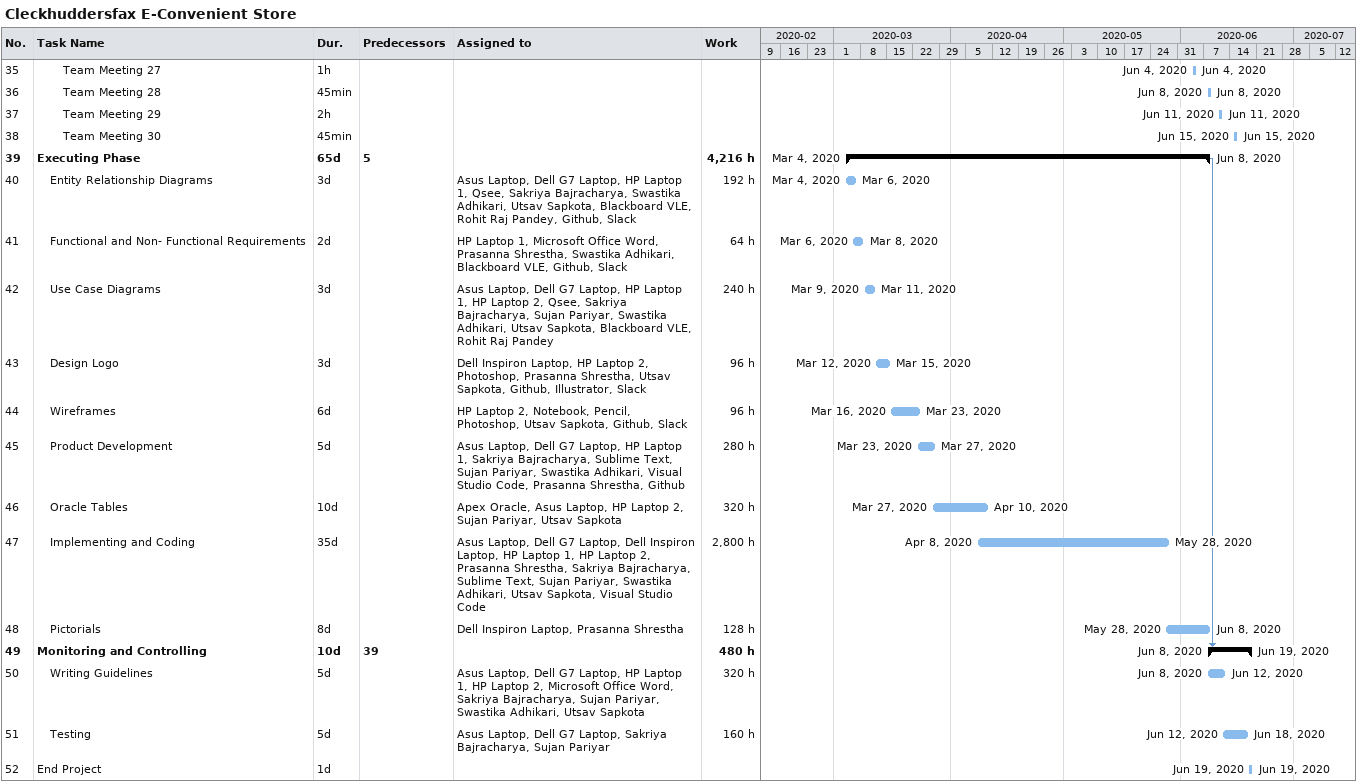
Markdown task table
Cleckhuddersfax E-Convenient Store

| ID | Level | Task | Duration | Start | Finish | Predecessors | Resources | Work (h) |
|---|---|---|---|---|---|---|---|---|
| 35 | 3 | Team Meeting 27 | 1h | 2020-06-04 | 2020-06-04 |  |  |  |
| 36 | 3 | Team Meeting 28 | 45min | 2020-06-08 | 2020-06-08 |  |  |  |
| 37 | 3 | Team Meeting 29 | 2h | 2020-06-11 | 2020-06-11 |  |  |  |
| 38 | 3 | Team Meeting 30 | 45min | 2020-06-15 | 2020-06-15 |  |  |  |
| 39 | 1 | **Executing Phase** | 65d | 2020-03-04 | 2020-06-08 | 5 |  | 4216 |
| 40 | 2 | Entity Relationship Diagrams | 3d | 2020-03-04 | 2020-03-06 |  | Asus Laptop, Dell G7 Laptop, HP Laptop 1, Qsee, Sakriya Bajracharya, Swastika Adhikari, Utsav Sapkota, Blackboard VLE, Rohit Raj Pandey, Github, Slack | 192 |
| 41 | 2 | Functional and Non- Functional Requirements | 2d | 2020-03-06 | 2020-03-08 |  | HP Laptop 1, Microsoft Office Word, Prasanna Shrestha, Swastika Adhikari, Blackboard VLE, Github, Slack | 64 |
| 42 | 2 | Use Case Diagrams | 3d | 2020-03-09 | 2020-03-11 |  | Asus Laptop, Dell G7 Laptop, HP Laptop 1, HP Laptop 2, Qsee, Sakriya Bajracharya, Sujan Pariyar, Swastika Adhikari, Utsav Sapkota, Blackboard VLE, Rohit Raj Pandey | 240 |
| 43 | 2 | Design Logo | 3d | 2020-03-12 | 2020-03-15 |  | Dell Inspiron Laptop, HP Laptop 2, Photoshop, Prasanna Shrestha, Utsav Sapkota, Github, Illustrator, Slack | 96 |
| 44 | 2 | Wireframes | 6d | 2020-03-16 | 2020-03-23 |  | HP Laptop 2, Notebook, Pencil, Photoshop, Utsav Sapkota, Github, Slack | 96 |
| 45 | 2 | Product Development | 5d | 2020-03-23 | 2020-03-27 |  | Asus Laptop, Dell G7 Laptop, HP Laptop 1, Sakriya Bajracharya, Sublime Text, Sujan Pariyar, Swastika Adhikari, Visual Studio Code, Prasanna Shrestha, Github | 280 |
| 46 | 2 | Oracle Tables | 10d | 2020-03-27 | 2020-04-10 |  | Apex Oracle, Asus Laptop, HP Laptop 2, Sujan Pariyar, Utsav Sapkota | 320 |
| 47 | 2 | Implementing and Coding | 35d | 2020-04-08 | 2020-05-28 |  | Asus Laptop, Dell G7 Laptop, Dell Inspiron Laptop, HP Laptop 1, HP Laptop 2, Prasanna Shrestha, Sakriya Bajracharya, Sublime Text, Sujan Pariyar, Swastika Adhikari, Utsav Sapkota, Visual Studio Code | 2800 |
| 48 | 2 | Pictorials | 8d | 2020-05-28 | 2020-06-08 |  | Dell Inspiron Laptop, Prasanna Shrestha | 128 |
| 49 | 1 | **Monitoring and Controlling** | 10d | 2020-06-08 | 2020-06-19 | 39 |  | 480 |
| 50 | 2 | Writing Guidelines | 5d | 2020-06-08 | 2020-06-12 |  | Asus Laptop, Dell G7 Laptop, HP Laptop 1, HP Laptop 2, Microsoft Office Word, Sakriya Bajracharya, Sujan Pariyar, Swastika Adhikari, Utsav Sapkota | 320 |
| 51 | 2 | Testing | 5d | 2020-06-12 | 2020-06-18 |  | Asus Laptop, Dell G7 Laptop, Sakriya Bajracharya, Sujan Pariyar | 160 |
| 52 | 1 | End Project | 1d | 2020-06-19 | 2020-06-19 |  |  |  |
